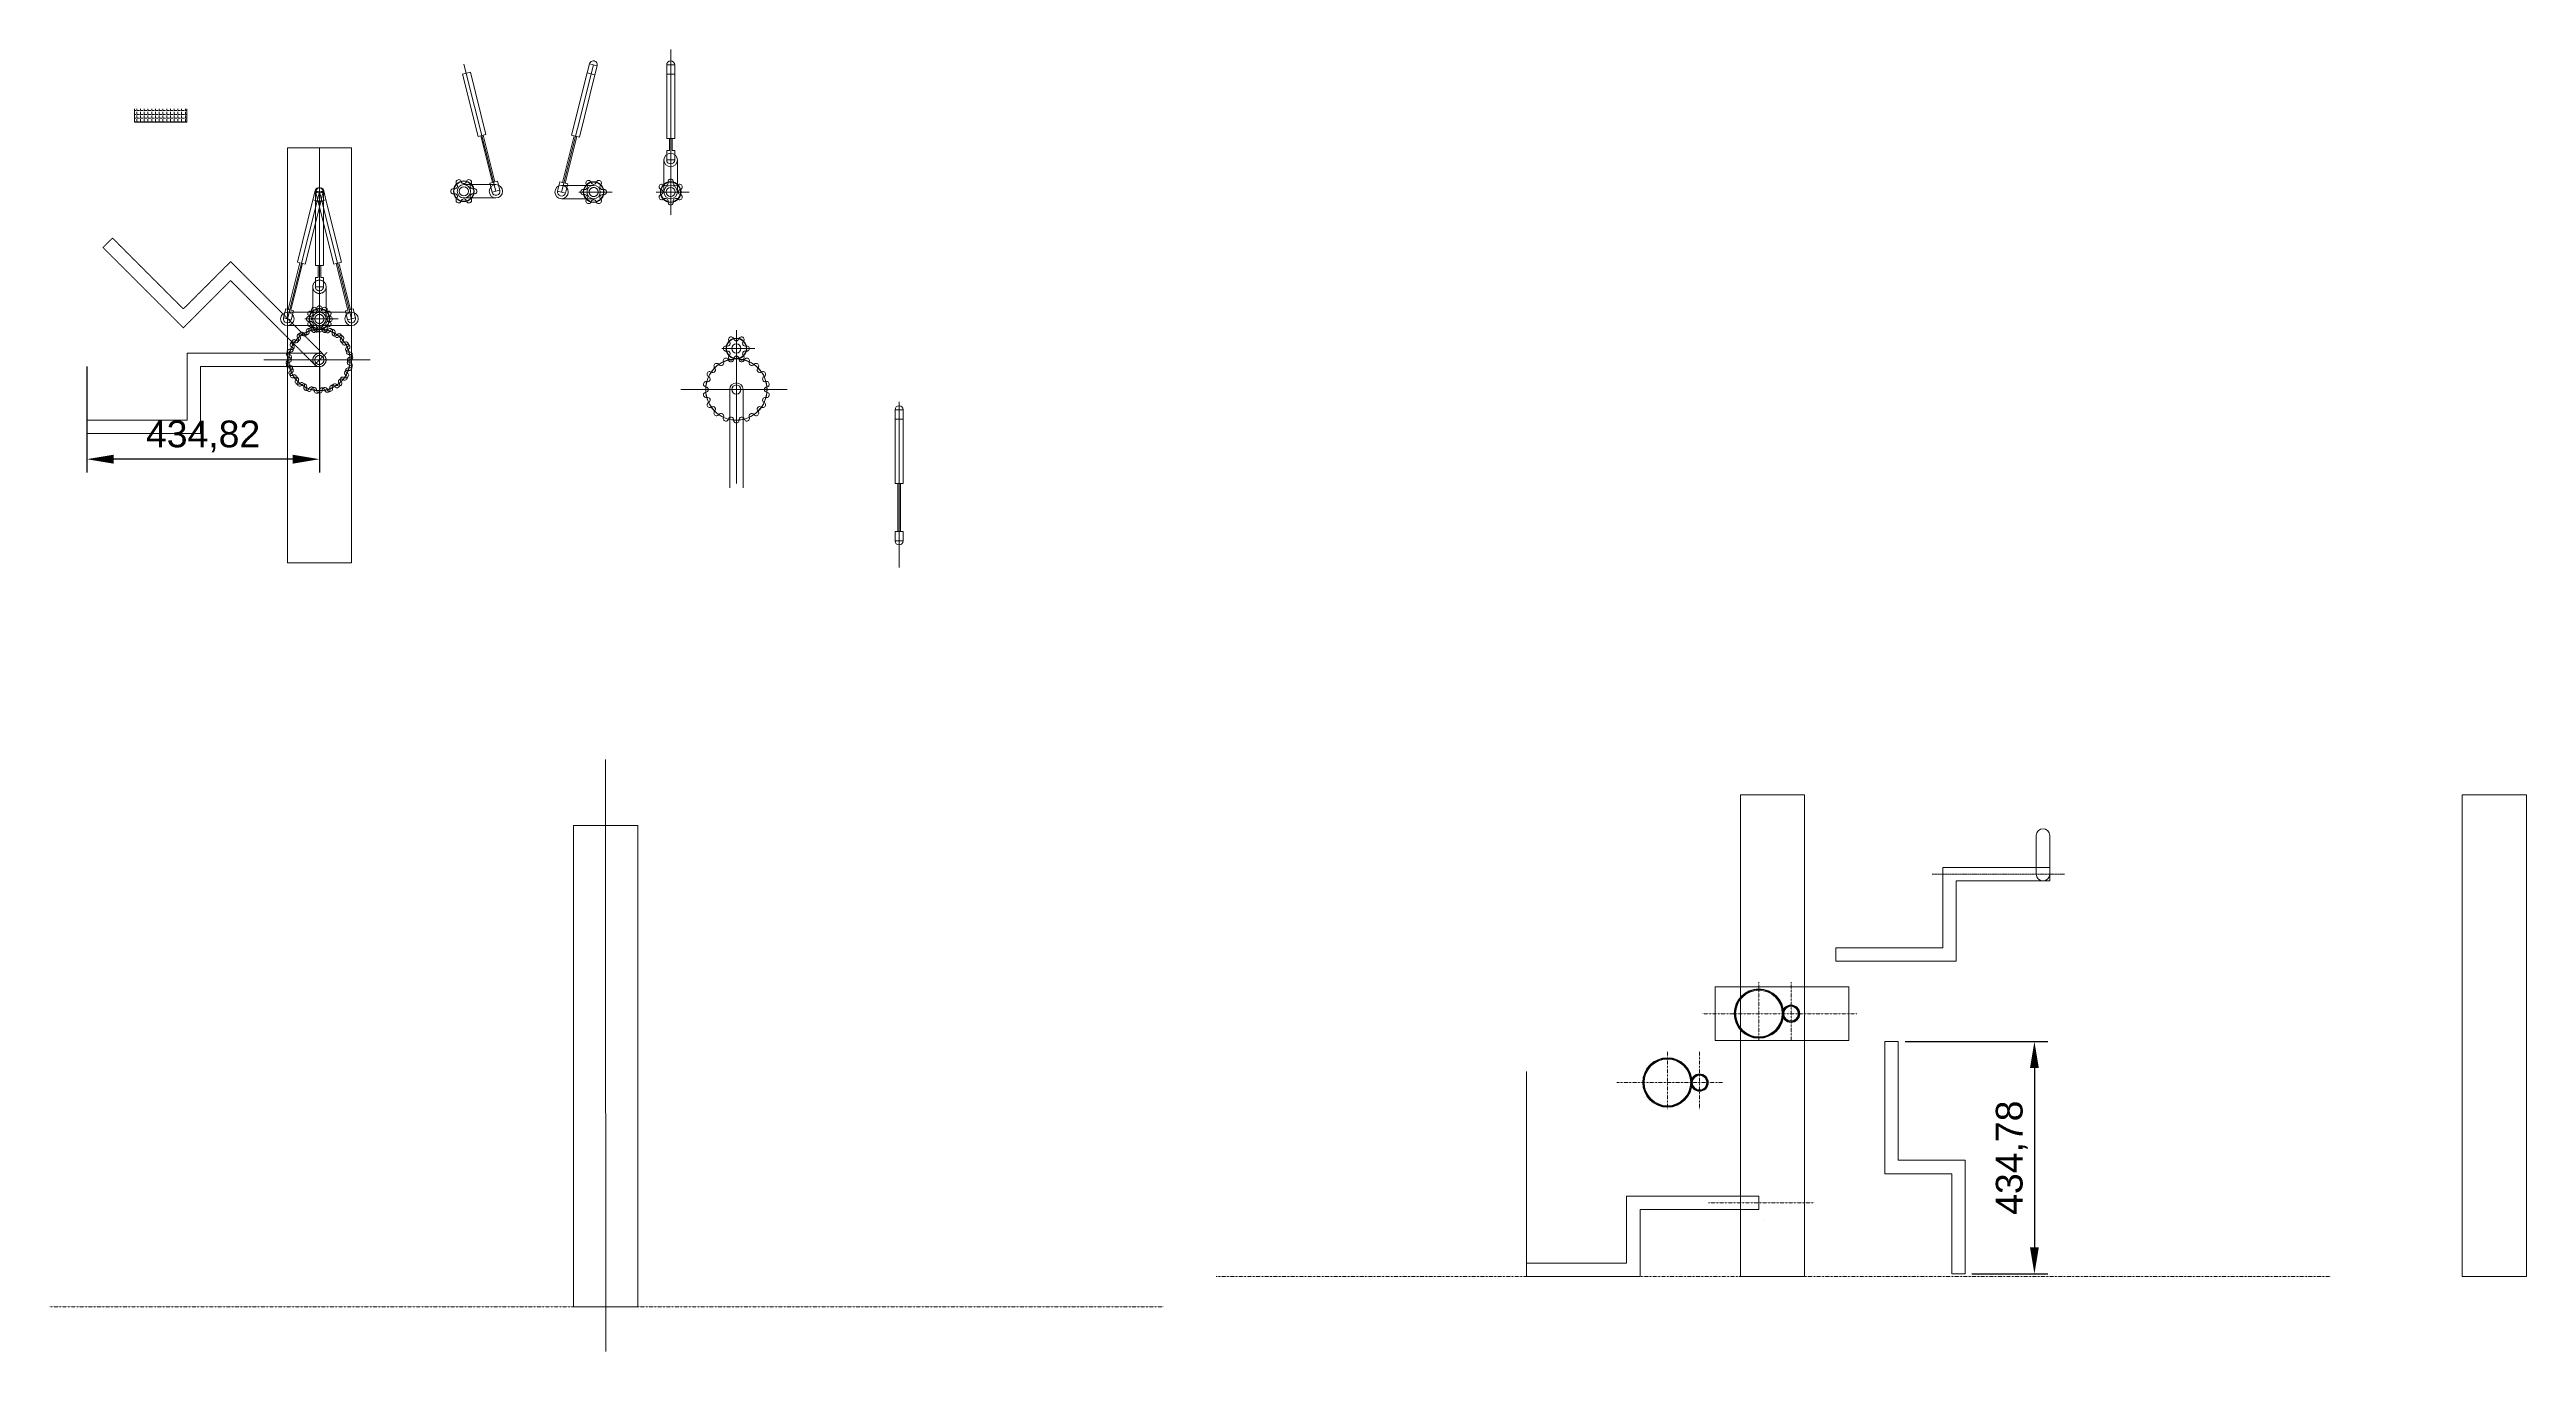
# Model space of a CAD drawing. Header units: millimetres. Extents: x 18768 to 1484868, y -11027 to 520152.
# Drawn here: x 136671 to 141302, y 502235 to 504669 of the extents above; entities that cross this region are included whole.
import ezdxf

# ---------------------------------------------------------------- set-up
doc = ezdxf.new("R2010")
doc.units = ezdxf.units.MM
for name, pattern in [('CENTER', [2.71, 2.2, -0.22, 0.07, -0.22]), ('DASHDOT', [1, 0.5, -0.25, 0, -0.25]), ('DASHDOT2', [0.5, 0.25, -0.125, 0, -0.125]), ('HIDDEN', [0.375, 0.25, -0.125])]:
    doc.linetypes.add(name, pattern=pattern)
doc.layers.add('A Construir', color=1, linetype='Continuous')
doc.styles.get("Standard").update_dxf_attribs({"font": 'arial.ttf'})
doc.dimstyles.new('Anotativo', dxfattribs={"dimscale": 0, "dimtxt": 2.5, "dimasz": 2.5, "dimexe": 1.25, "dimexo": 0.625, "dimtad": 1, "dimtxsty": 'Standard', "dimcen": 2.5, "dimadec": 0, "dimazin": 0, "dimtfac": 1, "dimtmove": 0, "dimatfit": 3, "dimfxl": 1, "dimarcsym": 0})

# ---------------------------------------------------------------- blocks, each defined once
blk = doc.blocks.new('*D730')
at = {"layer": 'A Construir', "color": 0, "linetype": 'ByBlock', "lineweight": -2, "transparency": 16777216}
for p, q in [((136740.6, 504075.9), (136740.6, 503877.8)), ((137175.4, 504075.9), (137175.4, 503877.8)), ((137125.4, 503902.8), (136790.6, 503902.8))]:
    blk.add_line(p, q, dxfattribs=at)
at = {"layer": 'A Construir', "color": 0, "linetype": 'ByBlock', "lineweight": 15, "transparency": 16777216}
for points in [[(136790.6, 503911.2), (136790.6, 503894.5), (136740.6, 503902.8)], [(137125.4, 503911.2), (137125.4, 503894.5), (137175.4, 503902.8)]]:
    blk.add_solid(points, dxfattribs=at)
at = {"layer": 'DEFPOINTS', "color": 0, "linetype": 'ByBlock', "lineweight": 15, "transparency": 16777216}
for p in [(136740.6, 504088.4), (137175.4, 504088.4), (136740.6, 503902.8)]:
    blk.add_point(p, dxfattribs=at)
at = {"layer": 'A Construir', "color": 0, "linetype": 'ByBlock', "lineweight": 15, "transparency": 16777216, "insert": (136958, 503945.4), "char_height": 50, "attachment_point": 5}
blk.add_mtext('434,82', dxfattribs=at)
blk = doc.blocks.new('*D740')
at = {"layer": 'A Construir', "color": 0, "linetype": 'ByBlock', "lineweight": -2, "transparency": 16777216}
for p, q in [((140139.8, 502814.5), (140406.7, 502814.5)), ((140381.7, 502764.5), (140381.7, 502429.8)), ((140264.8, 502379.8), (140406.7, 502379.8))]:
    blk.add_line(p, q, dxfattribs=at)
at = {"layer": 'A Construir', "color": 0, "linetype": 'ByBlock', "lineweight": 15, "transparency": 16777216}
for points in [[(140373.4, 502764.5), (140390, 502764.5), (140381.7, 502814.5)], [(140373.4, 502429.8), (140390, 502429.8), (140381.7, 502379.8)]]:
    blk.add_solid(points, dxfattribs=at)
at = {"layer": 'DEFPOINTS', "color": 0, "linetype": 'ByBlock', "lineweight": 15, "transparency": 16777216}
for p in [(140127.3, 502814.5), (140252.3, 502379.8), (140381.7, 502379.8)]:
    blk.add_point(p, dxfattribs=at)
at = {"layer": 'A Construir', "color": 0, "linetype": 'ByBlock', "lineweight": 15, "transparency": 16777216, "insert": (140339.2, 502597.1), "char_height": 50, "attachment_point": 5, "rotation": 90}
blk.add_mtext('434,78', dxfattribs=at)

msp = doc.modelspace()

# ---------------------------------------------------------------- hatches: boundary and pattern name
at = {"layer": 'A Construir', "linetype": 'ByBlock', "lineweight": 15}
h = msp.add_hatch(dxfattribs=at)
h.set_pattern_fill('ANGLE', color=0)
h.set_pattern_definition([(0, (-127157.1144, -51772.995), (0, 6.985), [5.08, -1.905]), (90, (-127157.1144, -51772.995), (-6.985, 4e-16), [5.08, -1.905])])
h.paths.add_polyline_path([(136829.978, 504557.893), (136829.978, 504532.893), (136927.478, 504532.893), (136927.478, 504557.893)])

# ---------------------------------------------------------------- linework, layer by layer
at = {"layer": 'A Construir', "linetype": 'CENTER', "lineweight": 15}
for p, q in [((137832.129, 504668.565), (137832.129, 504359.262)), ((137175.433, 504484.703), (137175.433, 504175.4)), ((138259.231, 504009.749), (138259.231, 503700.446)), ((137710.706, 502234.921), (137710.375, 503341.877))]:
    msp.add_line(p, q, dxfattribs=at)
at = {"layer": 'A Construir', "color": 40, "linetype": 'ByBlock', "lineweight": 15, "true_color": 0xf8d731}
for p, q in [((137505.429, 504403.621), (137445.429, 504641.16)), ((137476.996, 504507.323), (137481.848, 504508.532)), ((137235.433, 504165.043), (137175.433, 504402.583)), ((137207.001, 504268.745), (137211.853, 504269.955)), ((139866.697, 502525.127), (139866.697, 502500.127)), ((139431.877, 502400.127), (139431.914, 502375.127))]:
    msp.add_line(p, q, dxfattribs=at)
at = {"layer": 'A Construir', "color": 7, "linetype": 'ByBlock', "lineweight": 15}
for p, q in [((137628.091, 504402.199), (137688.091, 504639.738)), ((137680.085, 504641.736), (137675.851, 504624.755)), ((137694.639, 504638.107), (137680.085, 504641.736)), ((137690.405, 504621.127), (137694.639, 504638.107)), ((137656.523, 504505.901), (137651.672, 504507.11)), ((137115.433, 504165.042), (137175.433, 504402.581)), ((137167.427, 504404.579), (137163.193, 504387.599)), ((137181.981, 504400.95), (137167.427, 504404.579)), ((137177.748, 504383.97), (137181.981, 504400.95)), ((137625.047, 504420.993), (137620.814, 504404.013)), ((137620.814, 504404.013), (137635.368, 504400.384)), ((137629.899, 504419.784), (137625.047, 504420.993)), ((137688.091, 504414.699), (137628.091, 504414.699)), ((137688.091, 504389.699), (137628.091, 504389.699)), ((137639.602, 504417.365), (137634.75, 504418.574)), ((137635.368, 504400.384), (137639.602, 504417.365)), ((137143.866, 504268.744), (137139.014, 504269.954)), ((137112.39, 504183.837), (137108.156, 504166.856)), ((137108.156, 504166.856), (137122.71, 504163.228)), ((137117.241, 504182.627), (137112.39, 504183.837)), ((137175.433, 504177.542), (137115.433, 504177.542)), ((137175.433, 504152.542), (137115.433, 504152.542)), ((137126.944, 504180.208), (137122.093, 504181.417)), ((137122.71, 504163.228), (137126.944, 504180.208)), ((140385.28, 503126.948), (140385.28, 503199.448)), ((140410.28, 503126.948), (140410.28, 503199.448))]:
    msp.add_line(p, q, dxfattribs=at)
at = {"layer": 'A Construir', "color": 3, "linetype": 'ByBlock', "lineweight": 15}
for p, q in [((137824.629, 504622.239), (137824.629, 504639.739)), ((137824.629, 504639.739), (137839.629, 504639.739)), ((137839.629, 504639.739), (137839.629, 504622.239)), ((137824.629, 504462.204), (137824.629, 504479.704)), ((137824.629, 504479.704), (137829.629, 504479.704)), ((137829.629, 504502.239), (137834.629, 504502.239)), ((137834.629, 504479.704), (137839.629, 504479.704)), ((137839.629, 504479.704), (137839.629, 504462.204)), ((137819.629, 504402.2), (137819.629, 504462.2)), ((137839.629, 504462.204), (137824.629, 504462.204)), ((137844.629, 504402.2), (137844.629, 504462.2))]:
    msp.add_line(p, q, dxfattribs=at)
at = {"layer": 'A Construir', "color": 6, "linetype": 'ByBlock', "lineweight": 15}
for p, q in [((136829.978, 504532.893), (136829.978, 504557.893)), ((136927.478, 504532.893), (136829.978, 504532.893)), ((136927.478, 504557.893), (136927.478, 504532.893))]:
    msp.add_line(p, q, dxfattribs=at)
at = {"layer": 'A Construir', "linetype": 'ByBlock', "lineweight": 15}
for p, q in [((137115.433, 503709.27), (137115.433, 504484.703)), ((137115.433, 504484.703), (137175.433, 504484.703)), ((137175.433, 504484.703), (137235.433, 504484.703)), ((137235.433, 504484.703), (137235.433, 503709.27)), ((137660.709, 504402.2), (137722.872, 504402.2)), ((137804.747, 504402.2), (137866.911, 504402.2)), ((137175.433, 504199.54), (137175.433, 504015.617)), ((137148.051, 504165.043), (137210.215, 504165.043)), ((137175.433, 504108.193), (137175.433, 504074.916)), ((137927.526, 504109.703), (137989.689, 504109.703)), ((137954.908, 504144.2), (137954.908, 503857.515)), ((137071.435, 504088.353), (137270.432, 504088.353)), ((137850.91, 504033.012), (138049.907, 504033.012)), ((137942.408, 504033.012), (137942.408, 503849.089)), ((137967.408, 504033.012), (137967.408, 503849.089)), ((138251.731, 503977.589), (138251.731, 503995.089)), ((138251.731, 503995.089), (138266.731, 503995.089)), ((138266.731, 503995.089), (138266.731, 503977.589)), ((138256.731, 503857.589), (138261.731, 503857.589)), ((138251.731, 503750.089), (138251.731, 503767.589)), ((138251.731, 503767.589), (138256.731, 503767.589)), ((138266.731, 503750.089), (138251.731, 503750.089)), ((138261.731, 503767.589), (138266.731, 503767.589)), ((138266.731, 503767.589), (138266.731, 503750.089)), ((137235.433, 503709.27), (137115.433, 503709.27)), ((139831.912, 503275.127), (139831.912, 502375.127)), ((139951.912, 503275.127), (139831.912, 503275.127)), ((139951.912, 502375.127), (139951.912, 503275.127)), ((141181.623, 503275.127), (141181.623, 502375.127)), ((141301.623, 503275.127), (141181.623, 503275.127)), ((141301.623, 502375.127), (141301.623, 503275.127)), ((137650.681, 503218.186), (137650.681, 502318.186)), ((137770.681, 503218.186), (137650.681, 503218.186)), ((137770.681, 502318.186), (137770.681, 503218.186)), ((140102.286, 502814.541), (140127.286, 502814.541)), ((139431.914, 502375.127), (139431.914, 502758.28)), ((139876.596, 502480.584), (139876.596, 502480.584)), ((139831.912, 502375.127), (139951.912, 502375.127)), ((140227.286, 502379.72), (140252.286, 502379.758)), ((141181.623, 502375.127), (141301.623, 502375.127)), ((137650.681, 502318.186), (137770.681, 502318.186))]:
    msp.add_line(p, q, dxfattribs=at)
at = {"layer": 'A Construir', "color": 3, "linetype": 'HIDDEN', "lineweight": 15}
for p, q in [((137167.933, 504385.083), (137167.933, 504402.583)), ((137167.933, 504402.583), (137182.933, 504402.583)), ((137182.933, 504402.583), (137182.933, 504385.083)), ((136788.42, 504316.268), (136770.768, 504298.564)), ((136770.768, 504298.564), (136921.029, 504148.303)), ((136788.42, 504316.268), (136921.002, 504183.685)), ((136921.002, 504183.685), (137009.39, 504272.074)), ((137009.39, 504272.074), (137184.272, 504097.192)), ((137172.933, 504265.083), (137177.933, 504265.083)), ((136921.029, 504148.303), (137009.417, 504236.692)), ((137009.417, 504236.692), (137166.595, 504079.514)), ((137162.933, 504165.043), (137162.933, 504225.043)), ((137167.933, 504225.047), (137167.933, 504242.547)), ((137167.933, 504242.547), (137172.933, 504242.547)), ((137182.933, 504225.047), (137167.933, 504225.047)), ((137177.933, 504242.547), (137182.933, 504242.547)), ((137182.933, 504242.547), (137182.933, 504225.047)), ((137187.933, 504165.043), (137187.933, 504225.043)), ((137189.463, 504102.382), (137165.932, 504078.852))]:
    msp.add_line(p, q, dxfattribs=at)
at = {"layer": 'A Construir', "color": 2, "linetype": 'ByBlock', "lineweight": 15, "true_color": 0xf1eb1f}
for p, q in [((137168.885, 504400.951), (137183.44, 504404.58)), ((137173.119, 504383.971), (137168.885, 504400.951)), ((137183.44, 504404.58), (137187.673, 504387.6)), ((137445.429, 504416.121), (137505.429, 504416.121)), ((137445.429, 504391.121), (137505.429, 504391.121)), ((137493.918, 504418.786), (137498.769, 504419.996)), ((137498.151, 504401.806), (137493.918, 504418.786)), ((137512.706, 504405.435), (137498.151, 504401.806)), ((137503.621, 504421.206), (137508.472, 504422.415)), ((137508.472, 504422.415), (137512.706, 504405.435)), ((137175.433, 504177.543), (137235.433, 504177.543)), ((137175.433, 504152.543), (137235.433, 504152.543)), ((137223.923, 504180.209), (137228.774, 504181.418)), ((137228.156, 504163.229), (137223.923, 504180.209)), ((137242.711, 504166.857), (137228.156, 504163.229)), ((137233.626, 504182.628), (137238.477, 504183.838)), ((137238.477, 504183.838), (137242.711, 504166.857))]:
    msp.add_line(p, q, dxfattribs=at)
at = {"layer": 'A Construir', "color": 41, "linetype": 'ByBlock', "lineweight": 15, "true_color": 0xf4ee51}
for p, q in [((136928.113, 504100.853), (137175.433, 504100.853)), ((136928.113, 503975.853), (136928.113, 504100.853)), ((136953.151, 504075.853), (137175.433, 504075.853)), ((136953.151, 503950.853), (136953.151, 504075.853)), ((136740.613, 503975.853), (136928.113, 503975.853)), ((136740.613, 503975.853), (136740.651, 503950.853)), ((136740.651, 503950.853), (136953.151, 503950.853)), ((140102.286, 502567.22), (140102.286, 502814.541)), ((140127.286, 502592.258), (140127.286, 502814.541)), ((140252.286, 502592.258), (140127.286, 502592.258)), ((140252.286, 502379.758), (140252.286, 502592.258)), ((140227.286, 502567.22), (140102.286, 502567.22)), ((140227.286, 502379.72), (140227.286, 502567.22)), ((139619.377, 502525.127), (139866.697, 502525.127)), ((139619.377, 502400.127), (139619.377, 502525.127)), ((139644.414, 502500.127), (139866.697, 502500.127)), ((139644.414, 502375.127), (139644.414, 502500.127)), ((139431.877, 502400.127), (139619.377, 502400.127)), ((139431.914, 502375.127), (139644.414, 502375.127))]:
    msp.add_line(p, q, dxfattribs=at)
at = {"layer": 'A Construir', "color": 7, "linetype": 'DASHDOT', "lineweight": 15, "true_color": 0xffffff}
msp.add_line((140190.791, 503126.948), (140437.826, 503126.948), dxfattribs=at)
at = {"layer": 'A Construir', "color": 40, "linetype": 'DASHDOT2', "lineweight": 15, "true_color": 0xf8d731}
for p, q in [((139866.697, 502815.891), (139866.697, 502925.171)), ((139926.697, 502815.891), (139926.697, 502925.171)), ((139695.639, 502687.035), (139695.639, 502796.316)), ((139755.639, 502687.035), (139755.639, 502796.316)), ((139601.221, 502737.444), (139798.778, 502737.444)), ((139772.279, 502512.627), (139969.836, 502512.627))]:
    msp.add_line(p, q, dxfattribs=at)
at = {"layer": 'A Construir', "linetype": 'DASHDOT2', "lineweight": 15}
msp.add_line((139760.981, 502866.3), (140049.453, 502866.3), dxfattribs=at)
at = {"layer": 'A Construir', "color": 85, "linetype": 'DASHDOT2', "lineweight": 15, "true_color": 0x58ba48}
for p, q in [((140934.885, 502375.127), (138852.086, 502375.127)), ((138753.654, 502318.186), (136670.855, 502318.186))]:
    msp.add_line(p, q, dxfattribs=at)
at = {"layer": 'A Construir', "color": 40, "linetype": 'ByBlock', "lineweight": 15, "true_color": 0xf8d731}
for points in [[(137443.114, 504622.548), (137457.669, 504626.177), (137486.699, 504509.742), (137481.848, 504508.532), (137503.621, 504421.206), (137498.769, 504419.996), (137476.996, 504507.323), (137472.145, 504506.113), (137443.114, 504622.548)], [(137173.119, 504383.971), (137187.673, 504387.6), (137216.704, 504271.164), (137211.853, 504269.955), (137233.626, 504182.628), (137228.774, 504181.418), (137207.001, 504268.745), (137202.15, 504267.535), (137173.119, 504383.971)]]:
    msp.add_lwpolyline(points, dxfattribs=at)
at = {"layer": 'A Construir', "color": 7, "linetype": 'ByBlock', "lineweight": 15}
for points in [[(137690.405, 504621.127), (137675.851, 504624.755), (137646.82, 504508.32), (137651.672, 504507.11), (137629.899, 504419.784), (137634.75, 504418.574), (137656.523, 504505.901), (137661.375, 504504.691), (137690.405, 504621.127)], [(137177.748, 504383.97), (137163.193, 504387.599), (137134.163, 504271.163), (137139.014, 504269.954), (137117.241, 504182.627), (137122.093, 504181.417), (137143.866, 504268.744), (137148.717, 504267.534), (137177.748, 504383.97)]]:
    msp.add_lwpolyline(points, dxfattribs=at)
at = {"layer": 'A Construir', "color": 3, "linetype": 'ByBlock', "lineweight": 15}
for points in [[(137824.629, 504622.239), (137839.629, 504622.239), (137839.629, 504502.239), (137834.629, 504502.239), (137834.629, 504479.704)], [(137829.629, 504479.704), (137829.629, 504502.239), (137824.629, 504502.239), (137824.629, 504622.239)]]:
    msp.add_lwpolyline(points, dxfattribs=at)
at = {"layer": 'A Construir', "color": 3, "linetype": 'HIDDEN', "lineweight": 15}
for points in [[(137167.933, 504385.083), (137182.933, 504385.083), (137182.933, 504265.083), (137177.933, 504265.083), (137177.933, 504242.547)], [(137172.933, 504242.547), (137172.933, 504265.083), (137167.933, 504265.083), (137167.933, 504385.083)]]:
    msp.add_lwpolyline(points, dxfattribs=at)
at = {"layer": 'A Construir', "linetype": 'ByBlock', "lineweight": 15}
msp.add_lwpolyline([(138251.731, 503977.589), (138266.731, 503977.589), (138266.731, 503857.589), (138261.731, 503857.589), (138261.731, 503767.589), (138256.731, 503767.589), (138256.731, 503857.589), (138251.731, 503857.589), (138251.731, 503977.589)], dxfattribs=at)
at = {"layer": 'A Construir', "color": 6, "linetype": 'ByBlock', "lineweight": 15}
msp.add_lwpolyline([(140010.282, 502989.448), (140210.282, 502989.448), (140210.282, 503139.448), (140410.282, 503139.448), (140410.282, 503114.448), (140235.282, 503114.448), (140235.282, 502964.448), (140010.282, 502964.448), (140010.282, 502989.448)], dxfattribs=at)
at = {"layer": 'A Construir', "color": 5, "linetype": 'ByBlock', "lineweight": 15}
msp.add_lwpolyline([(139784.681, 502916.301), (139784.681, 502816.301), (140034.681, 502816.301), (140034.681, 502916.301), (139784.681, 502916.301)], dxfattribs=at)
at = {"layer": 'A Construir', "color": 3, "linetype": 'ByBlock', "lineweight": 15}
for centre, radius in [((137832.129, 504462.2), 12.5), ((137832.129, 504402.2), 19.319), ((137832.129, 504402.2), 18.66), ((137832.129, 504402.2), 12.5), ((137832.129, 504402.2), 8.5), ((139866.697, 502866.561), 46.2), ((139866.697, 502866.561), 45), ((139926.697, 502866.3), 16.2), ((139926.697, 502866.3), 15), ((139695.639, 502737.705), 46.2), ((139695.639, 502737.705), 45), ((139755.639, 502737.444), 16.2), ((139755.639, 502737.444), 15)]:
    msp.add_circle(centre, radius, dxfattribs=at)
at = {"layer": 'A Construir', "color": 2, "linetype": 'ByBlock', "lineweight": 15}
for centre, radius in [((137445.429, 504403.621), 19.319), ((137445.429, 504403.621), 18.66), ((137445.429, 504403.621), 8.5), ((137688.091, 504402.2), 8.5), ((137175.433, 504165.043), 19.319), ((137175.433, 504165.043), 18.66), ((137175.433, 504165.043), 8.5), ((137954.908, 504109.703), 19.319), ((137954.908, 504109.703), 18.66), ((137954.908, 504109.703), 8.5)]:
    msp.add_circle(centre, radius, dxfattribs=at)
at = {"layer": 'A Construir', "color": 2, "linetype": 'ByBlock', "lineweight": 15, "true_color": 0xf1eb1f}
for centre in [(137445.429, 504403.621), (137505.429, 504403.621), (137175.433, 504165.043), (137235.433, 504165.043)]:
    msp.add_circle(centre, 12.5, dxfattribs=at)
at = {"layer": 'A Construir', "color": 7, "linetype": 'ByBlock', "lineweight": 15}
for centre, radius in [((137628.091, 504402.199), 12.5), ((137688.091, 504402.199), 19.319), ((137688.091, 504402.199), 18.66), ((137688.091, 504402.2), 12.5), ((137688.091, 504402.199), 8.5), ((137115.433, 504165.042), 12.5), ((137175.433, 504165.042), 19.319), ((137175.433, 504165.042), 18.66), ((137175.433, 504165.042), 12.5), ((137175.433, 504165.042), 8.5)]:
    msp.add_circle(centre, radius, dxfattribs=at)
at = {"layer": 'A Construir', "color": 3, "linetype": 'HIDDEN', "lineweight": 15}
for centre, radius in [((137688.091, 504402.2), 8.5), ((137175.433, 504225.043), 12.5), ((137175.433, 504165.043), 19.319), ((137175.433, 504165.043), 18.66), ((137175.433, 504165.043), 12.5), ((137175.433, 504165.043), 8.5), ((137175.433, 504088.353), 57.369), ((137175.433, 504088.353), 57.15), ((137175.433, 504088.353), 12.5), ((137175.433, 504088.353), 8.5)]:
    msp.add_circle(centre, radius, dxfattribs=at)
at = {"layer": 'A Construir', "linetype": 'ByBlock', "lineweight": 15}
for centre, radius in [((137175.433, 504088.353), 57.369), ((137175.433, 504088.353), 57.15), ((137175.433, 504088.353), 12.5), ((137175.433, 504088.353), 8.5), ((137954.908, 504033.012), 57.369), ((137954.908, 504033.012), 57.15), ((137954.908, 504033.012), 8.5)]:
    msp.add_circle(centre, radius, dxfattribs=at)
at = {"layer": 'A Construir', "color": 6, "linetype": 'ByBlock', "lineweight": 15}
for centre, radius in [((139866.697, 502866.561), 43.608), ((139926.697, 502866.3), 13.608), ((139695.639, 502737.705), 43.608), ((139755.639, 502737.444), 13.608)]:
    msp.add_circle(centre, radius, dxfattribs=at)
at = {"layer": 'A Construir', "color": 7, "linetype": 'ByBlock', "lineweight": 15}
for centre, radius, start, end in [((137687.362, 504639.921), 7.5, 346, 166), ((137174.704, 504402.764), 7.5, 346, 166), ((137628.091, 504402.199), 7.5, 166, 346), ((137668.772, 504402.199), 5, 75, 285), ((137671.361, 504411.858), 5, 255, 45), ((137671.361, 504392.54), 5, 315, 105), ((137678.432, 504418.929), 5, 15, 225), ((137678.432, 504385.468), 5, 135, 345), ((137688.091, 504421.517), 5, 195, 345), ((137688.091, 504382.88), 5, 15, 165), ((137697.75, 504418.929), 5, 315, 165), ((137697.75, 504385.468), 5, 195, 45), ((137704.821, 504411.858), 5, 135, 285), ((137704.821, 504392.54), 5, 75, 225), ((137707.409, 504402.199), 5, 255, 105), ((137115.433, 504165.042), 7.5, 166, 346), ((137156.115, 504165.042), 5, 75, 285), ((137158.703, 504174.701), 5, 255, 45), ((137158.703, 504155.383), 5, 315, 105), ((137165.774, 504181.772), 5, 15, 225), ((137165.774, 504148.312), 5, 135, 345), ((137175.433, 504184.36), 5, 195, 345), ((137185.092, 504181.772), 5, 315, 165), ((137185.092, 504148.312), 5, 195, 45), ((137192.164, 504174.701), 5, 135, 285), ((137192.164, 504155.383), 5, 75, 225), ((137194.752, 504165.042), 5, 255, 105), ((137175.433, 504145.723), 5, 15, 165), ((140397.78, 503199.448), 12.5, 0, 180), ((140397.78, 503126.948), 12.5, 180, 0)]:
    msp.add_arc(centre, radius, start, end, dxfattribs=at)
at = {"layer": 'A Construir', "color": 3, "linetype": 'ByBlock', "lineweight": 15}
for centre, radius, start, end in [((137832.129, 504639.739), 7.5, 0, 180), ((137832.129, 504462.204), 7.5, 180, 0), ((137815.399, 504411.859), 5, 45, 255), ((137815.399, 504392.541), 5, 105, 315), ((137812.811, 504402.2), 5, 285, 75), ((137822.47, 504418.93), 5, 225, 15), ((137822.47, 504385.47), 5, 345, 135), ((137832.129, 504421.518), 5, 345, 195), ((137832.129, 504382.881), 5, 165, 15), ((137841.789, 504418.93), 5, 165, 315), ((137841.789, 504385.47), 5, 45, 195), ((137848.86, 504411.859), 5, 285, 135), ((137848.86, 504392.541), 5, 225, 75), ((137851.448, 504402.2), 5, 105, 255)]:
    msp.add_arc(centre, radius, start, end, dxfattribs=at)
at = {"layer": 'A Construir', "color": 3, "linetype": 'HIDDEN', "lineweight": 15}
for centre, radius, start, end in [((137175.433, 504402.583), 7.5, 0, 180), ((137175.433, 504225.047), 7.5, 180, 0), ((137158.703, 504174.702), 5, 45, 255), ((137158.703, 504155.384), 5, 105, 315), ((137156.115, 504165.043), 5, 285, 75), ((137165.774, 504181.773), 5, 225, 15), ((137165.774, 504148.313), 5, 345, 135), ((137175.433, 504184.362), 5, 345, 195), ((137185.093, 504181.773), 5, 165, 315), ((137185.093, 504148.313), 5, 45, 195), ((137192.164, 504174.702), 5, 285, 135), ((137192.164, 504155.384), 5, 225, 75), ((137194.752, 504165.043), 5, 105, 255), ((137120.02, 504103.201), 5, 70, 260), ((137120.02, 504103.201), 5, 70, 260), ((137123.44, 504112.598), 5, 250, 60), ((137123.44, 504112.598), 5, 250, 60), ((137128.44, 504121.258), 5, 50, 240), ((137128.44, 504121.258), 5, 50, 240), ((137134.868, 504128.919), 5, 230, 40), ((137134.868, 504128.919), 5, 230, 40), ((137142.528, 504135.346), 5, 30, 220), ((137142.528, 504135.346), 5, 30, 220), ((137151.188, 504140.346), 5, 210, 20), ((137151.188, 504140.346), 5, 210, 20), ((137160.585, 504143.767), 5, 10, 200), ((137160.585, 504143.767), 5, 10, 200), ((137170.433, 504145.503), 5, 190, 0), ((137170.433, 504145.503), 5, 190, 0), ((137175.433, 504145.725), 5, 165, 15), ((137180.433, 504145.503), 5, 350, 180), ((137180.433, 504145.503), 5, 350, 180), ((137190.282, 504143.767), 5, 170, 340), ((137199.678, 504140.346), 5, 330, 160), ((137208.339, 504135.346), 5, 150, 320), ((137215.999, 504128.919), 5, 310, 140), ((137222.427, 504121.258), 5, 130, 300), ((137227.427, 504112.598), 5, 290, 120), ((137230.847, 504103.201), 5, 110, 280), ((137230.847, 504103.201), 5, 110, 280), ((137118.283, 504083.353), 5, 90, 280), ((137118.283, 504083.353), 5, 90, 280), ((137118.283, 504093.353), 5, 270, 80), ((137118.283, 504093.353), 5, 270, 80), ((137123.44, 504064.108), 5, 110, 300), ((137123.44, 504064.108), 5, 110, 300), ((137120.02, 504073.505), 5, 290, 100), ((137120.02, 504073.505), 5, 290, 100), ((137128.44, 504055.448), 5, 120, 122.502381), ((137128.44, 504055.448), 5, 310, 120), ((137128.44, 504055.448), 5, 310, 120), ((137222.427, 504055.448), 5, 230, 60), ((137222.427, 504055.448), 5, 230, 60), ((137227.427, 504064.108), 5, 70, 240), ((137227.427, 504064.108), 5, 70, 240), ((137232.584, 504083.353), 5, 90, 260), ((137232.584, 504083.353), 5, 90, 260), ((137230.847, 504073.505), 5, 250, 80), ((137230.847, 504073.505), 5, 250, 80), ((137232.584, 504093.353), 5, 270, 100), ((137232.584, 504093.353), 5, 270, 100), ((137134.868, 504047.787), 5, 130, 320), ((137128.44, 504055.448), 5, 307.497619, 310), ((137142.528, 504041.359), 5, 140, 142.502381), ((137142.528, 504041.359), 5, 330, 140), ((137142.528, 504041.359), 5, 330, 140), ((137151.188, 504036.359), 5, 150, 340), ((137142.528, 504041.359), 5, 327.497619, 330), ((137160.585, 504032.939), 5, 350, 160), ((137160.585, 504032.939), 5, 350, 160), ((137170.433, 504031.203), 5, 170, 0), ((137170.433, 504031.203), 5, 170, 0), ((137180.433, 504031.203), 5, 10, 180), ((137180.433, 504031.203), 5, 10, 180), ((137190.282, 504032.939), 5, 190, 20), ((137190.282, 504032.939), 5, 190, 20), ((137199.678, 504036.359), 5, 30, 200), ((137199.678, 504036.359), 5, 30, 200), ((137208.339, 504041.359), 5, 210, 40), ((137208.339, 504041.359), 5, 210, 40), ((137215.999, 504047.787), 5, 50, 220), ((137215.999, 504047.787), 5, 50, 220)]:
    msp.add_arc(centre, radius, start, end, dxfattribs=at)
at = {"layer": 'A Construir', "color": 2, "linetype": 'ByBlock', "lineweight": 15, "true_color": 0xf1eb1f}
for centre, start, end in [((137176.163, 504402.766), 14, 194), ((137505.429, 504403.621), 194, 14), ((137235.433, 504165.043), 194, 14)]:
    msp.add_arc(centre, 7.5, start, end, dxfattribs=at)
at = {"layer": 'A Construir', "color": 2, "linetype": 'ByBlock', "lineweight": 15}
for centre, start, end in [((137426.11, 504403.621), 75, 285), ((137428.698, 504413.28), 255, 45), ((137428.698, 504393.961), 315, 105), ((137435.769, 504420.351), 15, 225), ((137435.769, 504386.89), 135, 345), ((137445.429, 504422.939), 195, 345), ((137445.429, 504384.302), 15, 165), ((137455.088, 504420.351), 315, 165), ((137455.088, 504386.89), 195, 45), ((137462.159, 504413.28), 135, 285), ((137464.747, 504403.621), 255, 105), ((137156.115, 504165.043), 75, 285), ((137158.703, 504174.702), 255, 45), ((137158.703, 504155.384), 315, 105), ((137165.774, 504181.773), 15, 225), ((137165.774, 504148.313), 135, 345), ((137175.433, 504184.362), 195, 345), ((137185.093, 504181.773), 315, 165), ((137185.093, 504148.313), 195, 45), ((137192.164, 504174.702), 135, 285), ((137194.752, 504165.043), 255, 105), ((137175.433, 504145.725), 15, 165), ((137935.59, 504109.703), 75, 285), ((137938.178, 504119.362), 255, 45), ((137945.249, 504126.433), 15, 225), ((137954.908, 504129.021), 195, 345), ((137964.567, 504126.433), 315, 165), ((137971.639, 504119.362), 135, 285), ((137974.227, 504109.703), 255, 105), ((137938.178, 504100.043), 315, 105), ((137945.249, 504092.972), 135, 345), ((137954.908, 504090.384), 15, 165), ((137964.567, 504092.972), 195, 45)]:
    msp.add_arc(centre, 5, start, end, dxfattribs=at)
at = {"layer": 'A Construir', "color": 40, "linetype": 'ByBlock', "lineweight": 15, "true_color": 0xf8d731}
for centre in [(137462.159, 504393.961), (137192.164, 504155.384), (137971.639, 504100.043)]:
    msp.add_arc(centre, 5, 75, 225, dxfattribs=at)
at = {"layer": 'A Construir', "linetype": 'ByBlock', "lineweight": 15}
for centre, radius, start, end in [((137121.525, 504107.974), 5, 255, 65), ((137121.525, 504107.974), 5, 255, 65), ((137125.751, 504117.037), 5, 55, 245), ((137125.751, 504117.037), 5, 55, 245), ((137131.487, 504125.229), 5, 235, 45), ((137131.487, 504125.229), 5, 235, 45), ((137138.558, 504132.3), 5, 35, 225), ((137138.558, 504132.3), 5, 35, 225), ((137146.749, 504138.035), 5, 215, 25), ((137165.472, 504144.85), 5, 195, 5), ((137175.433, 504145.721), 5, 355, 185), ((137185.395, 504144.85), 5, 175, 345), ((137195.055, 504142.262), 5, 335, 165), ((137195.055, 504142.262), 5, 335, 165), ((137204.118, 504138.035), 5, 155, 325), ((137204.118, 504138.035), 5, 155, 325), ((137212.309, 504132.3), 5, 315, 145), ((137212.309, 504132.3), 5, 315, 145), ((137219.38, 504125.229), 5, 135, 305), ((137219.38, 504125.229), 5, 135, 305), ((137225.116, 504117.037), 5, 295, 125), ((137225.116, 504117.037), 5, 295, 125), ((137229.342, 504107.974), 5, 115, 285), ((137229.342, 504107.974), 5, 115, 285), ((137118.936, 504098.315), 5, 75, 265), ((137118.936, 504098.315), 5, 75, 265), ((137118.936, 504078.391), 5, 95, 285), ((137118.936, 504078.391), 5, 95, 285), ((137118.065, 504088.353), 5, 275, 85), ((137118.065, 504088.353), 5, 275, 85), ((137121.525, 504068.732), 5, 295, 105), ((137121.525, 504068.732), 5, 295, 105), ((137125.751, 504059.669), 5, 115, 305), ((137125.751, 504059.669), 5, 115, 305), ((137225.116, 504059.669), 5, 235, 65), ((137225.116, 504059.669), 5, 235, 65), ((137229.342, 504068.732), 5, 75, 245), ((137229.342, 504068.732), 5, 75, 245), ((137232.802, 504088.353), 5, 95, 265), ((137232.802, 504088.353), 5, 95, 265), ((137231.93, 504098.315), 5, 275, 105), ((137231.93, 504098.315), 5, 275, 105), ((137231.93, 504078.391), 5, 255, 85), ((137231.93, 504078.391), 5, 255, 85), ((137905.226, 504061.697), 5, 55, 245), ((137905.226, 504061.697), 5, 55, 245), ((137910.961, 504069.888), 5, 235, 45), ((137910.961, 504069.888), 5, 235, 45), ((137918.032, 504076.959), 5, 35, 225), ((137918.032, 504076.959), 5, 35, 225), ((137926.224, 504082.695), 5, 215, 25), ((137944.946, 504089.509), 5, 195, 5), ((137954.908, 504090.381), 5, 355, 185), ((137964.87, 504089.509), 5, 175, 345), ((137974.529, 504086.921), 5, 335, 165), ((137974.529, 504086.921), 5, 335, 165), ((137983.592, 504082.695), 5, 155, 325), ((137983.592, 504082.695), 5, 155, 325), ((137991.784, 504076.959), 5, 315, 145), ((137991.784, 504076.959), 5, 315, 145), ((137998.855, 504069.888), 5, 135, 305), ((137998.855, 504069.888), 5, 135, 305), ((138004.591, 504061.697), 5, 295, 125), ((138004.591, 504061.697), 5, 295, 125), ((137131.487, 504051.477), 5, 315, 125), ((137131.487, 504051.477), 5, 315, 125), ((137138.558, 504044.406), 5, 135, 325), ((137138.558, 504044.406), 5, 135, 325), ((137146.749, 504038.67), 5, 335, 145), ((137146.749, 504038.67), 5, 335, 145), ((137155.812, 504034.444), 5, 155, 345), ((137155.812, 504034.444), 5, 155, 345), ((137165.472, 504031.856), 5, 165, 167.502381), ((137165.472, 504031.856), 5, 355, 165), ((137165.472, 504031.856), 5, 355, 165), ((137165.472, 504031.856), 5, 352.497619, 355), ((137175.433, 504030.984), 5, 175, 5), ((137185.395, 504031.856), 5, 15, 185), ((137185.395, 504031.856), 5, 15, 185), ((137185.395, 504031.856), 5, 185, 187.502381), ((137195.055, 504034.444), 5, 195, 25), ((137185.395, 504031.856), 5, 12.497619, 15), ((137204.118, 504038.67), 5, 35, 205), ((137204.118, 504038.67), 5, 35, 205), ((137212.309, 504044.406), 5, 215, 45), ((137212.309, 504044.406), 5, 215, 45), ((137219.38, 504051.477), 5, 55, 225), ((137219.38, 504051.477), 5, 55, 225), ((137898.411, 504042.974), 5, 75, 265), ((137898.411, 504042.974), 5, 75, 265), ((137898.411, 504023.05), 5, 95, 285), ((137898.411, 504023.05), 5, 95, 285), ((137897.54, 504033.012), 5, 275, 85), ((137897.54, 504033.012), 5, 275, 85), ((137900.999, 504052.633), 5, 255, 65), ((137900.999, 504052.633), 5, 255, 65), ((137900.999, 504013.391), 5, 295, 105), ((137900.999, 504013.391), 5, 295, 105), ((137954.908, 504033.012), 12.5, 0, 180), ((138008.817, 504052.633), 5, 115, 285), ((138008.817, 504052.633), 5, 115, 285), ((138008.817, 504013.391), 5, 75, 245), ((138008.817, 504013.391), 5, 75, 245), ((138012.277, 504033.012), 5, 95, 265), ((138012.277, 504033.012), 5, 95, 265), ((138011.405, 504042.974), 5, 275, 105), ((138011.405, 504042.974), 5, 275, 105), ((138011.405, 504023.05), 5, 255, 85), ((138011.405, 504023.05), 5, 255, 85), ((137905.226, 504004.328), 5, 115, 305), ((137905.226, 504004.328), 5, 115, 305), ((137910.961, 503996.136), 5, 315, 125), ((137910.961, 503996.136), 5, 315, 125), ((137918.032, 503989.065), 5, 135, 325), ((137918.032, 503989.065), 5, 135, 325), ((137926.224, 503983.33), 5, 335, 145), ((137926.224, 503983.33), 5, 335, 145), ((137935.287, 503979.103), 5, 155, 345), ((137935.287, 503979.103), 5, 155, 345), ((137944.946, 503976.515), 5, 165, 167.502381), ((137944.946, 503976.515), 5, 355, 165), ((137944.946, 503976.515), 5, 355, 165), ((137944.946, 503976.515), 5, 352.497619, 355), ((137954.908, 503975.644), 5, 175, 5), ((137964.87, 503976.515), 5, 15, 185), ((137964.87, 503976.515), 5, 15, 185), ((137964.87, 503976.515), 5, 185, 187.502381), ((137974.529, 503979.103), 5, 195, 25), ((137964.87, 503976.515), 5, 12.497619, 15), ((137983.592, 503983.33), 5, 35, 205), ((137983.592, 503983.33), 5, 35, 205), ((137991.784, 503989.065), 5, 215, 45), ((137991.784, 503989.065), 5, 215, 45), ((137998.855, 503996.136), 5, 55, 225), ((137998.855, 503996.136), 5, 55, 225), ((138004.591, 504004.328), 5, 235, 65), ((138004.591, 504004.328), 5, 235, 65), ((138259.231, 503995.089), 7.5, 0, 180), ((138259.231, 503750.089), 7.5, 180, 0)]:
    msp.add_arc(centre, radius, start, end, dxfattribs=at)
at = {"layer": 'A Construir', "color": 1, "linetype": 'ByBlock', "lineweight": 15}
for centre in [(137155.812, 504142.262), (137935.287, 504086.921)]:
    msp.add_arc(centre, 5, 15, 205, dxfattribs=at)

# ---------------------------------------------------------------- dimensions: what is measured, and where the dimension line sits
at = {"layer": 'A Construir', "linetype": 'ByBlock', "lineweight": 15}
dim = msp.add_linear_dim(base=(136740.613, 503902.839), p1=(137175.433, 504088.353), p2=(136740.613, 504088.353), dimstyle='Anotativo', dxfattribs=at)
dim.commit()
dim.dimension.update_dxf_attribs({"geometry": '*D730', "text_midpoint": (136958.023, 503945.387)})
dim = msp.add_linear_dim(base=(140381.699, 502379.758), p1=(140127.286, 502814.541), p2=(140252.286, 502379.758), angle=90, dimstyle='Anotativo', dxfattribs=at)
dim.commit()
dim.dimension.update_dxf_attribs({"geometry": '*D740', "text_midpoint": (140339.152, 502597.149)})

doc.saveas('drawing.dxf')
